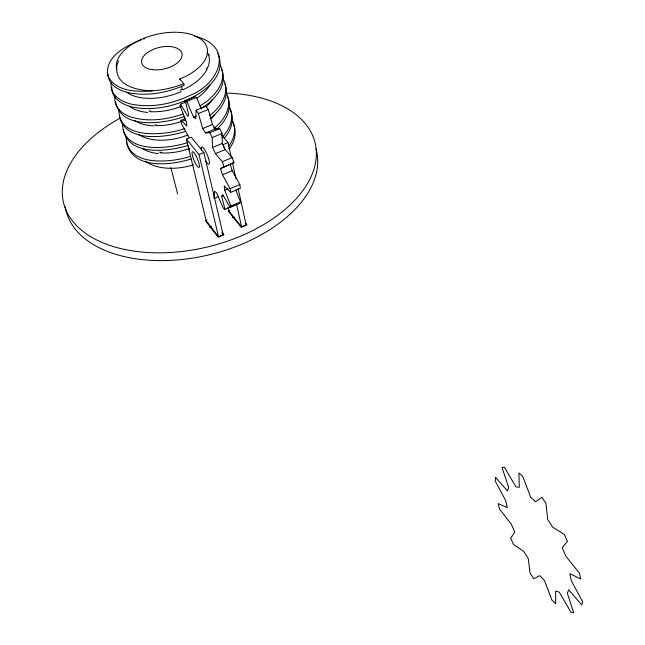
<?xml version="1.0" encoding="UTF-8"?>
<svg xmlns="http://www.w3.org/2000/svg" width="645" height="645" viewBox="0 0 645 645"><rect width="100%" height="100%" fill="white"/><g stroke="black" fill="none" stroke-linecap="round" stroke-linejoin="round"><path stroke-width="0.97" d="M126.734 141.739L126.734 142.819M230.233 164.499L232.2 170.691L239.835 184.583L240.359 188.3L230.652 192.395L230.096 188.695L222.485 174.755L220.493 168.563L233.901 162.613L232.232 157.606L225.242 149.6L222.348 143.383L222.049 133.499L219.703 128.645L215.398 128.976L212.407 124.525L208.254 109.513L205.932 106.24L196.112 110.222L195.766 118.688L193.556 117.221L186.84 101.418L185.228 100.596L188.695 114.625L187.84 116.455L180.584 104.184L185.784 102.087M111.827 87.228C111.238 99.475 124.574 105.861 134.902 107.473C152.139 110.4 170.006 107.11 185.994 100.402M126.146 137.45C127.001 167.071 171.119 162.79 190.243 156.396M122.518 123.945C123.187 154.026 168.458 149.092 187.606 142.577M111.246 82.826C109.142 96.089 123.953 103.418 134.999 104.78C153.72 107.626 173.094 103.547 190.025 95.371C219.897 83.931 235.199 45.319 194.58 36.322M115.116 96.363C112.835 107.771 124.291 115.794 134.12 117.882C150.358 121.905 167.595 119.43 183.188 113.955M118.946 109.706C117.938 140.505 166.233 135.386 184.922 128.548M180.584 104.184L180.068 105.917L186.228 121.534L186.897 126.065L181.019 120.333L185.284 118.607M207.061 67.935L206.424 69.176M234.312 205.336L224.911 209.335L221.751 196.185L222.743 194.693L230.225 207.416L230.91 205.997L240.48 201.933L235.788 189.936M229.201 148.044L228.886 148.656M240.48 201.933L239.763 203.36L230.225 207.416M229.362 148.858C234.296 142.142 237.013 132.991 233.772 124.961M228.781 146.197C234.417 138.731 236.9 127.928 231.869 119.51M224.283 138.191C230.725 130.911 234.861 120.034 230.507 110.682M222.025 137.345C229.693 129.645 234.982 117.213 229.386 106.877M216.946 129.073C225.742 121.381 233.006 108.36 227.419 96.782M214.325 128.089C224.589 120.083 233.522 105.046 225.952 92.412M209.544 115.592C220.671 107.602 231.136 91.735 222.775 78.311M210.173 118.374C220.429 110.706 230.37 97.073 224.799 83.81M202.095 107.844C214.471 100.152 228.249 85.116 221.638 69.523M199.797 106.054C213.302 98.322 228.967 81.528 220.187 65.081M220.493 168.563L233.901 162.613M186.953 99.991C203.441 92.767 225.556 76.876 218.921 56.147M218.518 236.699L223.146 234.716L203.876 152.583L191.202 137.143L186.405 139.102L206.182 220.759L218.518 236.699L199.015 154.59L186.405 139.102M228.08 207.174L228.967 211.06L241.569 226.806L246.156 224.831L238.174 188.606M180.14 90.227L182.229 89.3L181.447 86.019M209.73 227.475L211.367 226.782M232.394 217.8L234.014 217.107M207.037 220.05L205.4 220.743L218.139 237.223L223.944 234.732L222.114 232.385M229.814 210.359L228.185 211.052L241.198 227.322L246.954 224.847L245.713 223.299M218.639 196.58L214.003 198.539L214.511 191.226L216.72 192.928L223.226 208.206L224.911 209.335M221.751 196.185L223.476 195.459M230.91 205.997L224.742 190.299L228.233 188.824M230.096 188.695L239.835 184.583M222.485 174.755L232.2 170.691M196.112 110.222L198.418 113.504L202.635 128.524L205.602 132.991L209.819 132.701L212.165 137.562L212.56 147.431L215.454 153.655L222.38 161.71L232.232 157.606M215.454 153.655L225.242 149.6M212.56 147.431L222.348 143.383M199.015 154.59L203.876 152.583M221.928 143.061L223.218 144.585L228.032 142.593L231.273 157.283M212.165 137.562L222.049 133.499M202.635 128.524L212.407 124.525M213.479 128.016L215.067 127.363L217.01 129.653M205.602 132.991L215.398 128.976M209.819 132.701L219.703 128.645M198.418 113.504L208.254 109.513M193.556 117.221L196.201 116.148M185.228 100.596L194.919 96.694L196.556 97.5L201.393 108.9M186.84 101.418L196.556 97.5M184.849 116.414C165.41 123.526 120.696 130.548 115.616 101.821M140.86 40.046C126.114 45.666 104.329 56.857 107.868 75.779C115.447 91.775 136.909 92.05 152.164 90.84A56.704 30.323 -13 0 0 183.801 83.705L184.172 85.301C167.821 92.461 149.463 96.041 131.685 93.291C121.47 91.759 108.126 86.099 107.933 74.038M185.591 131.322C166.088 137.651 124.606 143.521 119.365 115.681M190.896 159.097C171.119 165.047 134.112 169.861 126.807 143.899M143.65 39.095L144.593 38.789M187.276 145.641C167.571 151.478 129.452 156.525 123.09 129.879M156.517 125.001L154.711 124.985M152.164 90.84C138.611 90.582 117.245 86.47 116.689 69.499A46.48 24.857 -13 0 1 151.551 35.636A46.48 24.857 -13 0 1 205.263 43.739A46.48 24.857 -13 0 1 179.778 79.013L179.971 79.851M150.608 111.013L148.834 110.932M161.234 152.268L159.492 152.172M208.819 54.632L209.472 55.002M230.652 192.395L224.194 185.889L224.742 190.299M179.778 79.013L183.793 83.705M221.549 134.982L228.032 142.593M221.904 233.127L223.146 234.716M217.542 53.422L217.849 53.954M232.442 122.163L232.74 122.711M188.824 137.208L181.68 124.058L181.019 120.333M229.959 109.569L230.241 110.118M218.421 55.043L218.679 55.591M233.288 123.824L233.538 124.388M187.743 145.173L189.364 149.874M222.38 161.71L224.065 166.724M170.901 167.619L177.609 193.992M211.149 226.298L211.77 228.886M184.849 100.314L185.446 102.829M223.218 144.585L223.871 147.52M236.546 204.288L241.569 226.806M232.563 163.153L236.014 178.818M116.753 69.483A46.609 22.567 -13.1 0 1 118.712 60.936M206.956 51.858A46.513 26.252 -9.5 0 1 207.456 67.959M207.109 69.2A46.408 27.042 -15 0 1 182.704 89.873M181.213 91.614A46.327 25.494 -17 0 1 126.557 92.138M210.004 84.753A46.109 27.372 -12.1 0 1 196.951 98.129M181.1 106.457A46.013 25.76 -17 0 1 150.18 111.682M147.6 112.448A45.956 23.913 -16.4 0 1 129.951 106.546M212.124 99.636A45.73 27.154 -15.4 0 1 206.118 107.022M185.502 119.946A45.682 25.84 -17.1 0 1 156.179 125.622M154.115 125.864A45.65 24.212 -16.6 0 1 134.74 120.567M214.729 114.383A45.408 27.348 -15.1 0 1 211.487 118.648M187.888 135.039A45.335 25.864 -17.2 0 1 138.135 134.023M189.437 148.511A45.037 26.106 -17.1 0 1 160.839 152.905M158.372 153.615A44.981 24.341 -16.5 0 1 142.738 148.753M193.54 164.798A44.513 25.615 -13.2 0 1 145.319 161.097M226.089 93.025A129.29 76.279 -13.3 0 1 299.143 195.338A129.29 76.279 -13.3 0 1 101.805 242.335A129.29 76.279 -13.3 0 1 119.881 118.325M315.945 148.826A128.75 76.449 -13.3 0 1 207.666 255.178A128.75 76.449 -13.3 0 1 65.201 206.65M201.434 150.269A9.344 2.088 67.3 0 1 204.401 149.309A9.344 2.088 67.3 0 1 209.367 162.177A9.344 2.088 67.3 0 1 205.368 160.468M495.739 477.687L495.191 481.001L505.785 500.794L507.26 507.615L498.174 503.608L499.528 509.074L511.3 524.135L514.831 532.19L510.63 538.156L513.517 544.436L523.587 551.282L528.295 558.626L530.061 573.131L533.802 578.767L539.663 575.663L544.42 580.476L551.967 600.237L555.692 603.825L555.635 591.126L559.215 592.078L570.986 612.274L573.736 612.75L567.318 593.231L568.68 589.844L581.806 604.954L582.725 601.946L571.268 580.669L569.906 573.687L580.742 579.025L579.444 573.203L565.979 556.377L562.198 547.718L567.495 541.357L564.31 534.423L552.773 527.207L547.661 519.427L545.928 503.269L541.832 497.335L535.543 501.77L530.601 497.11L522.66 476.179L518.894 472.946L519.346 487.257L515.952 486.902L504.414 467.262L502.004 467.44L508.582 487.177L507.55 490.982L495.739 477.687M192.468 155.735A8.562 1.862 67.3 0 0 198.91 167.466A8.562 1.862 67.3 0 0 195.814 155.413A8.562 1.862 67.3 0 0 192.468 155.735M152.196 69.636A20.656 11.046 -13 0 0 182.108 54.575A20.656 11.046 -13 0 0 151.196 50.326A20.656 11.046 -13 0 0 152.196 69.636"/></g></svg>
